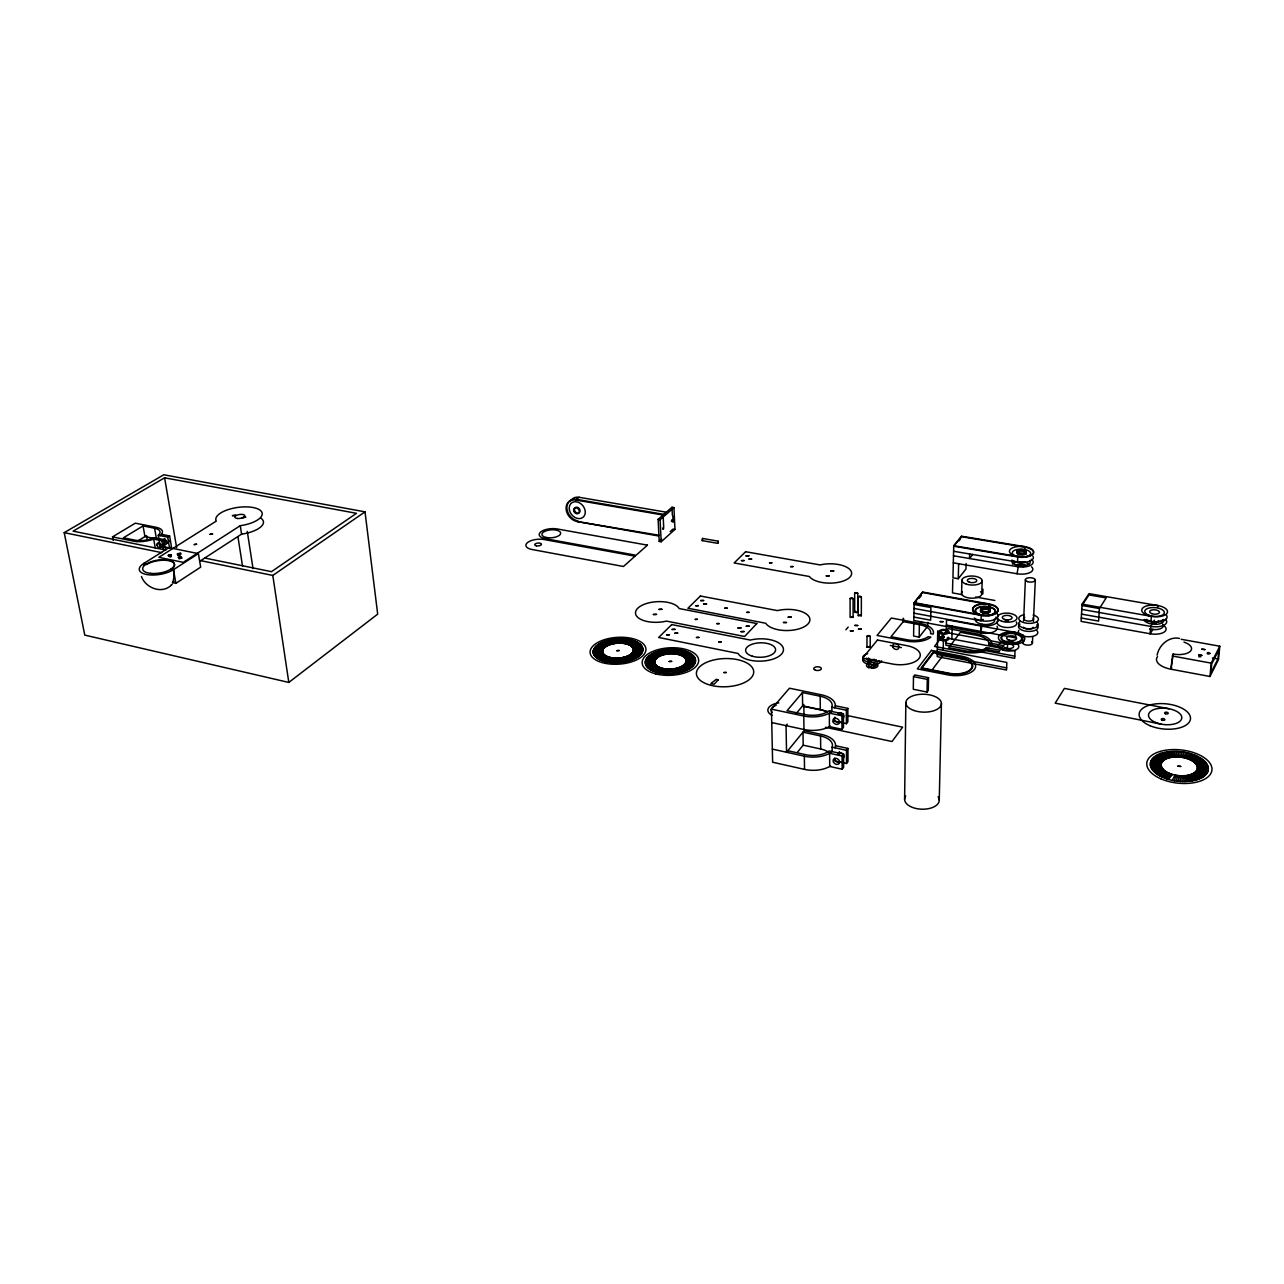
<?xml version="1.0" encoding="UTF-8"?>
<svg xmlns="http://www.w3.org/2000/svg" width="1284" height="1284" viewBox="0 0 1284 1284"><rect width="100%" height="100%" fill="white"/><g stroke="black" fill="none" stroke-linecap="round" stroke-linejoin="round"><path stroke-width="1.5" d="M857.76 612.035L857.76 593.256L855.898 592.55L854.663 593.176L854.679 612.099L856.829 612.693L857.375 611.569M861.323 615.774L858.242 615.63L858.258 596.787L859.654 596.081L861.371 596.803L861.339 615.71L860.745 615.068M870.183 647.2L866.957 647.216L866.989 636.206L868.289 635.532L870.231 636.254L870.183 647.264L869.364 646.51M877.068 664.117A5.714 2.777 0.5 0 1 876.972 667.054A5.714 2.777 0.5 0 1 871.499 668.258A1.653 0.802 0.5 0 0 870.472 667.616A1.653 0.802 0.5 0 0 868.835 667.728L868.851 663.25M871.499 668.258L871.515 664.47M877.405 664.422L877.405 663.186M904.61 799.29L905.846 702.813M913.807 622.419L913.598 636.078L919.167 637.121L927.674 626.271L927.754 622.403M989.226 605.839L989.29 603.994L922.714 592.052L914.096 602.645L913.823 620.477L980.864 632.932A12.696 5.922 2.1 0 0 993.495 631.969A12.696 5.922 2.1 0 0 997.042 626.255M913.486 676.636L913.293 689.267L927.048 692.044L928.3 690.343L928.541 677.695L914.754 674.967L913.486 676.636L927.289 679.38L928.541 677.695M919.167 637.121L919.392 623.462M981.201 615.389L914.08 603.175L922.714 592.052M927.048 692.044L927.289 679.38M937.737 630.877L937.208 656.638L1006.544 670.007L1006.833 662.448L937.352 649.158M939.198 637.506L939.326 630.942M939.262 800.06L941.413 703.407M943.162 650.266L943.531 637.265L941.734 636.254L942.649 635.419L944.109 636.286L943.579 637.554L937.625 636.27M946.276 630.524L946.533 619.674L1015.772 632.45L1015.548 637.859L946.404 625.035M952.808 579.485L952.487 592.903L962.117 594.62M1025.065 546.711L961.523 536.214L953.739 545.7L952.953 577.816L958.265 578.747L965.969 569.021L966.114 563.435M951.877 638.918L952.182 626.111M958.265 578.747L958.65 563.74M961.523 536.214L959.26 540.692M961.572 593.352L961.925 580.272M969.661 553.982L969.516 558.524L972.807 554.399M980.639 632.9L980.864 625.485M981.762 593.882L982.18 580.769M980.816 632.932L982.067 624.217M982.838 593.882L982.982 589.212M872.478 664.486C873.152 667.568 876.555 662.897 873.778 663.346M989.45 605.888L989.515 604.026M1007.346 649.415L1007.571 643.942L947.431 632.691M617.524 662.688L617.716 658.114M618.326 643.156L618.519 638.742M1017.056 573.771L1018.453 565.506M1024.391 562.601L1024.6 561.75M1024.985 548.493L1025.274 546.759M1022.674 642.642L1023.011 634.778M1023.605 621.007L1025.386 579.71M1032.432 643.043L1032.705 637.153M1033.427 621.408L1035.321 580.063M1178.407 781.298L1178.728 775.616M1179.755 757.095L1180.06 751.638M1157.687 605.518L1089.009 593.625L1082.091 604.17L1081.096 621.392L1150.271 633.798A12.84 5.842 4.5 0 0 1164.331 631.969A12.84 5.842 4.5 0 0 1162.774 624.939M1099.393 608.536L1082.027 605.486L1088.944 594.925L1106.166 597.911L1099.393 608.536L1098.606 621.103L1081.289 618.005M1150.031 633.75L1150.833 626.432L1154.444 620.204M1157.558 607.155L1157.927 605.55M1183.992 642.112A14.91 6.869 5 0 1 1190.509 651.1A14.91 6.869 5 0 1 1173.127 654.054L1170.992 669.221L1209.977 676.475L1218.548 659.414L1219.8 646.221L1181.184 639.288M669.269 673.795L669.686 669.108M671.099 653.765L671.5 649.239M1209.977 676.475L1211.213 663.138L1219.8 646.221M1217.938 658.949L1218.789 649.913L1211.695 663.924L1210.844 673.025L1217.938 658.949L1212.465 657.954M861.355 596.867L858.29 596.932M858.242 615.63L859.638 614.924M870.215 636.366L866.973 636.27M866.957 647.168L867.824 646.494M616.657 662.721L617.171 658.13M618.872 643.14L619.369 638.726M854.679 612.035L855.754 611.344M857.76 593.32L854.663 593.176M853.09 617.315L850.12 617.379L850.088 598.521L851.597 597.846L853.09 598.521L853.106 617.379L851.902 616.705M853.09 598.521L850.088 598.521M903.599 619.482L903.358 618.246L903.294 620.381M615.774 662.721L616.625 658.146M619.402 643.123L620.22 638.71M1176.369 781.057L1177.46 775.472M1181.007 757.223L1182.066 751.862M667.503 673.795L668.595 669.108M672.174 653.765L673.233 649.239M1157.109 655.177C1159.003 645.178 1168.905 636.078 1179.466 638.437M614.908 662.721L616.079 658.146M619.931 643.123L621.071 638.71M614.041 662.704L615.55 658.13M620.477 643.14L621.921 638.726M1174.33 780.736L1176.192 775.279M1182.259 757.416L1184.041 752.151M665.738 673.731L667.503 669.06M673.249 653.797L674.951 649.303M613.174 662.672L615.004 658.114M621.007 643.156L622.756 638.758M612.324 662.624L614.474 658.082M621.52 643.188L623.607 638.806M1172.34 780.367L1174.94 775.038M1183.495 757.64L1186.015 752.52M664.021 673.602L666.428 668.98M674.325 653.877L676.652 649.415M1171.778 667.744L1170.992 669.221A19.196 8.956 5.1 0 1 1157.526 656.606M611.473 662.56L613.945 658.034M622.05 643.22L624.425 638.854M939.31 633.108L938.989 635.275M1150.271 633.798L1152.968 629.096M610.638 662.48L613.431 657.986M622.563 643.268L625.26 638.934M1184.699 757.913L1187.941 752.954M662.319 673.41L665.369 668.868M675.368 653.989L678.305 649.592M609.804 662.4L612.901 657.938M623.077 643.332L626.078 639.015M986.481 647.714L985.358 649.287L998.888 651.855L999.995 650.266L986.481 647.714A17.639 8.362 2 0 1 965.472 650.876L948.78 647.698L960.352 632.274L976.835 635.355A17.639 8.362 2 0 1 988.728 644.6L1002.194 647.136L1003.286 645.563L989.836 643.043L988.728 644.6M921.093 623.928L921.479 621.633M931.863 670.248L943.901 654.214M843.572 754.109L842.095 756.019L829.624 753.275L829.721 766.468L842.16 769.228L843.62 767.318L843.572 754.109L829.159 750.947A19.308 10.128 -0.2 0 1 805.566 754.671L787.782 750.739M835.354 760.272A22.326 11.845 -0.2 0 1 835.114 760.963L846.525 763.498L847.986 761.589L847.938 748.428L835.531 745.731M608.985 662.287L612.388 657.873M623.591 643.396L626.881 639.127M846.525 763.498L846.493 750.321L847.938 748.428M843.428 713.92L841.935 715.782L829.336 713.134L829.432 726.616L841.983 729.296L843.476 727.418L843.428 713.92L828.854 710.871A19.517 9.887 -0.3 0 1 805.02 714.53L787.044 710.726L802.436 692.558L820.187 696.233A19.517 9.887 -0.3 0 1 831.839 707.179L846.381 710.212L847.841 708.383L835.306 705.767M833.749 720.998L846.413 723.678L847.873 721.817L847.841 708.383M939.214 635.339L939.727 633.173M797.364 752.36L803.19 745.169L802.998 732.153L820.572 735.957A19.308 10.128 -0.2 0 1 832.112 747.176L846.493 750.321M916.519 601.458L914.064 604.491L930.9 607.557L930.659 620.188L913.887 617.074M918.991 598.44L921.447 595.407M1168.44 779.388L1172.517 774.445M1185.886 758.218L1189.835 753.435M660.666 673.169L664.342 668.723M676.379 654.134L679.942 649.832M787.285 724.16L786.049 725.653L786.546 752.247L804.201 730.692L821.76 734.48A22.406 11.765 -0.2 0 1 835.033 747.818M796.24 713.487L803.832 704.418M608.183 662.159L611.89 657.793M624.072 643.461L627.667 639.239M845.899 629.77L848.21 627.073M830.604 765.922A22.326 11.845 -0.2 0 1 804.538 769.389L772.631 762.231L771.427 709.153L789.483 688.208L821.391 694.804A22.647 11.476 -0.3 0 1 834.793 707.805M607.38 662.03L611.393 657.713M624.57 643.541L628.454 639.368M659.045 672.864L663.33 668.531M677.374 654.31L681.515 650.121M141.433 576.452C145.573 588.104 162.153 594.476 171.43 585.006M170.981 585.44L172.152 584.284M606.594 661.886L610.911 657.617M625.051 643.637L629.224 639.512M921.302 621.584L920.885 623.944M1166.578 778.81L1171.361 774.091M1187.042 758.571L1191.68 753.997M605.823 661.725L610.43 657.52M625.533 643.733L629.995 639.657M661.196 541.768L674.951 529.409L673.939 507.597L671.981 507.26L658.114 519.394L659.222 541.415L661.196 541.768L660.088 519.747L673.939 507.597M659.222 541.415L661.693 539.184M670.184 531.592L672.993 529.072L674.951 529.409M717.868 543.325L718.189 541.19M657.504 672.511L662.367 668.306A15.713 7.64 -2.8 0 0 686.105 660.859L695.527 660.554A25.15 12.23 -2.8 0 1 657.873 672.607A25.15 12.23 -2.8 0 1 657.809 651.389A25.15 12.23 -2.8 0 1 695.527 660.554M678.337 654.535L683.056 650.458M605.069 661.549L609.964 657.408M625.998 643.846L630.733 639.833M1164.781 778.168L1170.238 773.69M1188.165 758.956L1193.462 754.607M666.332 512.204L579.084 497.277L575.681 499.99A11.893 9.293 50.9 0 0 566.1 508.978A11.893 9.293 50.9 0 0 577.206 521.561L659.125 535.284M604.331 661.356L609.499 657.296M626.448 643.958L631.471 640.01M288.804 682.43L377.689 614.137L365.009 511.851L163.79 474.775L64.2 532.651L84.776 635.115L288.804 682.43L272.802 575.441L365.009 511.851M656.012 672.094L661.437 668.049M679.252 654.776L684.516 650.86M603.608 661.148L609.049 657.167M626.897 644.07L632.177 640.202M1162.999 777.462A29.131 14.83 6.3 0 0 1208.26 769.951A29.131 14.83 6.3 0 0 1166.755 752.023A29.131 14.83 6.3 0 0 1162.999 777.462L1169.162 773.257M1189.241 759.39L1195.179 755.281M602.902 660.939L608.616 657.023M627.33 644.215L632.868 640.411M173.42 569.647A28.633 18.907 54.5 0 1 172.57 582.663L175.876 583.321L200.673 567.143L198.394 553.629L168.974 547.642L143.808 563.451A19.501 7.913 -9.2 0 0 146.248 574.446A19.501 7.913 -9.2 0 0 173.5 569.663L198.394 553.629M200.176 560.996L241.585 534.144A23.353 9.293 -8 0 0 260.925 518.222M654.599 671.628L660.554 667.76M680.135 655.065L685.929 651.309M240.268 525.686L183.243 562.344L158.831 557.304L216.274 521.111A23.417 9.229 -7.9 0 1 235.437 507.79A23.417 9.229 -7.9 0 1 262.113 512.878A23.417 9.229 -7.9 0 1 240.268 525.686L241.585 534.144M602.228 660.698L608.183 656.894M627.764 644.343L633.542 640.636M163.919 546.759L169.52 547.899L171.446 546.679L169.584 535.942L161.463 534.321M155.284 548.091L153.679 539.119L161.816 540.773L163.758 539.553L165.652 550.322M163.758 539.553L154.353 537.659A15.36 6.019 -9 0 1 135.029 540.163L123.408 537.803L143.038 525.926L154.578 528.222A15.36 6.019 -9 0 1 158.253 535.268L167.642 537.145L169.584 535.942M136.81 541.559L146.488 535.621L147.179 539.457M113.185 540.436L112.51 536.872L135.35 523.166L156.118 527.291A17.832 6.982 -9 0 1 160.163 535.653M601.554 660.457L607.765 656.734M628.181 644.488L634.216 640.86M204.702 558.026L271.47 571.669L356.487 513.311L164.577 477.808L73.108 531.159L165.427 550.001M1161.394 776.724L1168.119 772.791M1190.268 759.839L1196.816 756.003M653.267 671.115L659.719 667.439M680.969 655.37L687.245 651.807M600.928 660.217L607.364 656.589M628.566 644.648L634.858 641.117M702.573 538.429L702.204 540.612L717.74 543.357L718.093 541.158L702.605 538.429L702.268 540.612M1198.726 656.766L1200.957 656.75M600.302 659.944L606.979 656.413M628.967 644.809L635.468 641.374M171.141 556.502L170.884 555.426L168.461 556.261L171.157 556.63L169.809 556.582M178.267 555.346L180.354 554.993M652.015 670.553L658.949 667.102M681.74 655.723L688.497 652.352M599.708 659.671L606.61 656.252M629.337 644.969L636.078 641.631M1159.837 775.921L1167.156 772.294M1191.231 760.337L1198.373 756.79M599.114 659.382L606.241 656.06M629.706 645.146L636.655 641.92M650.86 669.943L658.211 666.717M682.478 656.092L689.668 652.93M598.569 659.093L605.904 655.883M630.043 645.322L637.201 642.193M1158.377 775.071L1166.241 771.764M1192.162 760.85L1199.85 757.608M598.039 658.772L605.567 655.691M630.38 645.515L637.747 642.498M597.542 658.467L605.245 655.498M630.701 645.708L638.244 642.803M649.8 669.301L657.552 666.316M683.136 656.477L690.744 653.556M597.06 658.13L604.957 655.289M631.006 645.916L638.742 643.123M1157.028 774.172L1165.39 771.202M1193.013 761.396L1201.214 758.475M596.611 657.793L604.668 655.081M631.295 646.109L639.207 643.444M648.837 668.611L656.959 665.882M683.746 656.894L691.707 654.23M596.177 657.456L604.395 654.872M631.567 646.333L639.641 643.782M1155.777 773.241L1164.604 770.625M1193.799 761.958L1202.482 759.39M595.776 657.103L604.154 654.647M631.808 646.542L640.042 644.135M647.987 667.889L656.413 665.449M684.292 657.344L692.59 654.936M595.407 656.734L603.913 654.423M632.049 646.767L640.427 644.488M595.07 656.365L603.705 654.198M632.274 646.992L640.78 644.841M647.248 667.134L655.947 664.968M684.773 657.809L693.344 655.675M1154.653 772.278L1163.898 770.031M1194.521 762.552L1203.638 760.337M594.749 655.996L603.496 653.957M632.482 647.216L641.117 645.21M594.46 655.61L603.319 653.716M632.659 647.457L641.422 645.595M646.622 666.364L655.562 664.486M685.174 658.291L694.002 656.429M1153.658 771.299L1163.272 769.405M1195.163 763.161L1204.681 761.3M594.203 655.225L603.159 653.476M632.835 647.698L641.695 645.964M593.978 654.84L603.015 653.235M632.98 647.938L641.936 646.35M646.109 665.561L655.241 663.988M685.512 658.772L694.548 657.231M593.77 654.439L602.886 652.994M633.124 648.179L642.161 646.751M1152.775 770.288L1162.71 768.779M1195.741 763.787L1205.612 762.295M593.609 654.038L602.774 652.737M633.237 648.436L642.337 647.152M645.724 664.743L654.984 663.475M685.768 659.286L694.981 658.034M593.465 653.62L602.694 652.481M633.333 648.677L642.498 647.553M1152.021 769.26L1162.245 768.137M1196.223 764.429L1206.398 763.322M593.352 653.219L602.613 652.224M633.413 648.934L642.626 647.955M645.451 663.908L654.808 662.961M685.961 659.799L695.286 658.869M593.272 652.802L602.565 651.967M633.461 649.19L642.722 648.356M593.224 652.4L602.533 651.71M633.51 649.447L642.786 648.773M1151.411 768.217L1161.86 767.495M1196.64 765.071L1207.056 764.349M645.306 663.058L654.712 662.432M686.073 660.329L695.463 659.703M593.208 651.983L602.517 651.453M633.526 649.704L642.835 649.19M593.224 651.566L602.517 651.197M606.16 640.796L610.59 644.44A15.536 7.463 -3.6 0 0 610.109 657.44A15.536 7.463 -3.6 0 0 633.526 649.977L642.835 649.608A24.845 11.925 -3.6 0 1 605.438 661.629A24.845 11.925 -3.6 0 1 605.807 640.909A24.845 11.925 -3.6 0 1 642.835 649.608M645.29 662.207L654.696 661.886M1150.929 767.158L1161.555 766.837M1196.961 765.729L1207.586 765.408M593.272 651.132L602.549 650.924M633.51 650.234L642.819 650.025M593.336 650.731L602.597 650.667M633.477 650.49L642.754 650.442M645.387 661.34L654.76 661.356M686.057 661.404L695.479 661.421M1197.202 766.388L1207.971 766.452M593.449 650.298L602.645 650.41M633.429 650.763L642.674 650.86M593.577 649.881L602.726 650.153M633.349 651.02L642.562 651.277M645.595 660.49L654.888 660.827M685.945 661.934L695.286 662.271M1197.346 767.046L1208.228 767.511M593.738 649.463L602.838 649.881M633.253 651.277L642.417 651.694M593.93 649.062L602.95 649.624M633.156 651.534L642.241 652.111M645.932 659.639L655.097 660.297M685.752 662.464L694.997 663.122M1150.336 764.012L1161.153 764.863M1197.41 767.704L1208.34 768.554M594.139 648.645L603.079 649.367M633.028 651.807L642.048 652.529M594.396 648.227L603.239 649.11M632.868 652.063L641.807 652.946M646.398 658.804L655.386 659.767M685.479 662.993L694.564 663.972M1150.416 762.985L1161.201 764.221M1197.378 768.346L1208.308 769.597M594.669 647.826L603.416 648.853M632.707 652.32L641.551 653.363M594.973 647.425L603.592 648.597M632.531 652.577L641.262 653.765M646.976 657.97L655.739 659.254M685.142 663.523L694.018 664.807M1150.641 761.974L1161.33 763.595M1197.266 768.988L1208.132 770.625M595.311 647.024L603.801 648.356M632.322 652.818L640.941 654.182M1025.049 547.225L961.507 536.712L953.723 546.214L1017.747 556.951A12.102 5.216 2.1 0 0 1033.026 554.062A12.102 5.216 2.1 0 0 1025.258 547.257M953.739 545.7L1017.763 556.453L1017.538 562.071L953.595 551.269M953.482 555.795L1017.57 566.693A12.07 5.248 2.2 0 0 1030.747 565.233A12.07 5.248 2.2 0 0 1031.196 559.198M953.322 562.825L1017.281 573.804A12.054 5.28 2.2 0 0 1030.057 572.536A12.054 5.28 2.2 0 0 1031.501 566.774M663.844 514.37L576.468 499.364A11.893 9.293 50.9 0 0 566.886 508.336A11.893 9.293 50.9 0 0 577.993 520.919M575.681 499.99L663.106 515.028L663.684 527.002M658.114 519.394L660.088 519.747M1082.091 604.17L1151.363 616.336L1150.962 621.633L1081.786 609.402M577.206 521.561L658.387 535.942M595.664 646.622L604.026 648.099M632.113 653.074L640.588 654.583M1081.513 614.105L1150.833 626.432A12.872 5.81 4.4 0 0 1163.785 625.276A12.872 5.81 4.4 0 0 1165.535 619.225M975.599 597.028L994.843 600.463M922.698 592.582L989.274 604.523M914.096 602.645L981.217 614.859L981.024 620.718L913.999 608.439M1172.083 655.963L1211.213 663.138M913.935 613.158L981.104 625.533A12.712 5.89 2.1 0 0 995.068 623.928A12.712 5.89 2.1 0 0 995.758 617.187M647.666 657.167L656.156 658.74M684.725 664.037L693.36 665.642M1150.994 760.995L1161.555 762.969M1197.057 769.614L1207.811 771.636M947.319 638.1L1015.018 650.811L1014.697 658.323L945.939 645.242L946.067 639.592A3.274 1.541 1.5 0 1 940.851 638.854M945.987 643.123L1014.793 656.172M890.358 645.483L901.368 647.601M937.24 654.503L1006.624 667.857M1169.098 708.768L1064.388 688.401L1055.191 703.151L1161.057 724.128M596.065 646.237L604.266 647.858M631.872 653.315L640.218 654.968M154.545 538.51L144.948 536.568L143.038 525.926M158.253 535.268L160.147 545.989L162.057 546.374A17.783 7.046 -9.1 0 0 162.538 545.941M112.51 536.872L133.44 541.126A17.832 6.982 -9 0 0 156.263 538.044M64.2 532.651L161.672 552.634M200.657 560.643L272.802 575.441M143.808 563.451L146.472 564.575A16.098 6.548 -9.2 0 1 168.83 560.723A16.098 6.548 -9.2 0 1 170.997 569.711L170.965 569.566M170.916 569.197L173.5 569.663L175.876 583.321M827.426 712.155A19.453 9.983 -0.3 0 0 820.316 709.571L802.628 705.847L802.436 692.558M803.688 706.377L826.976 711.272M838.612 713.711L842.497 714.53M846.365 715.348L902.62 727.161L892.011 741.526L825.451 727.29M771.427 709.153L803.784 716.023A22.647 11.476 -0.3 0 0 831.807 711.496M771.732 722.571L803.977 729.505A22.566 11.572 -0.3 0 0 830.315 726.086M596.466 645.852L604.523 647.617M631.616 653.572L639.817 655.37M803.19 745.169L820.701 749.005A19.244 10.208 -0.2 0 1 828.661 752.264M772.342 749.102L804.346 756.196A22.406 11.765 -0.2 0 0 832.08 751.589M1151.491 760.032L1161.86 762.359M1196.768 770.223L1207.345 772.615M648.452 656.381L656.654 658.243M684.244 664.534L692.59 666.428M596.916 645.467L604.796 647.377M631.343 653.813L639.384 655.755M1152.133 759.101L1162.261 761.781M1196.399 770.817L1206.751 773.562M597.381 645.098L605.085 647.152M631.054 654.038L638.934 656.124M649.351 655.626L657.215 657.777M683.682 665.016L691.707 667.215M597.862 644.728L605.39 646.927M630.749 654.278L638.453 656.509M1152.888 758.202L1162.726 761.219M1195.934 771.395L1206.029 774.493M598.376 644.375L605.711 646.703M630.444 654.503L637.939 656.862M650.362 654.888L657.841 657.312M683.072 665.481L690.728 667.969M598.922 644.022L606.048 646.478M630.107 654.728L637.41 657.231M1153.77 757.351L1163.272 760.69M1195.388 771.941L1205.162 775.359M599.467 643.685L606.401 646.269M629.754 654.936L636.848 657.585M651.453 654.182L658.532 656.878M682.382 665.931L689.636 668.675M1154.781 756.549L1163.898 760.176M1194.762 772.454L1204.167 776.194M600.061 643.348L606.77 646.045M629.401 655.161L636.27 657.922M600.655 643.027L607.139 645.852M629.016 655.37L635.676 658.259M652.641 653.524L659.27 656.461M681.644 666.348L688.449 669.365M1155.905 755.778L1164.604 759.695M1194.072 772.952L1203.044 776.981M601.281 642.722L607.525 645.643M628.63 655.562L635.034 658.58M1157.141 755.072L1165.374 759.245M1193.301 773.401L1201.808 777.719M601.923 642.417L607.926 645.467M628.229 655.755L634.392 658.901M653.909 652.898L660.056 656.06M680.857 666.749L687.181 670.007M602.597 642.112L608.343 645.274M627.812 655.947L633.734 659.206M1158.489 754.414L1166.225 758.844M1192.451 773.835L1200.46 778.409M603.271 641.823L608.777 645.098M627.378 656.124L633.044 659.494M655.257 652.32L660.907 655.691M680.006 667.134L685.817 670.617M603.978 641.551L609.21 644.921M626.945 656.317L632.338 659.783M1191.552 774.22L1199.015 779.019M604.684 641.294L609.659 644.761M626.496 656.477L631.616 660.04M656.686 651.774L661.79 655.354M679.108 667.471L684.388 671.179M1190.573 774.557L1197.458 779.581M605.422 641.037L610.125 644.6M626.03 656.638L630.877 660.313M658.162 651.277L662.721 655.049A15.713 7.64 -2.8 0 1 686.105 660.859M678.161 667.792L682.879 671.676M625.565 656.798L630.123 660.554M1163.079 752.809L1169.098 757.833M1189.562 774.862L1195.821 780.078M606.931 640.572L611.072 644.295M625.067 656.943L629.353 660.795M1164.765 752.408L1170.157 757.576M1188.486 775.135L1194.088 780.511M659.719 650.827L663.7 654.76M677.182 668.081L681.306 672.142M607.701 640.363L611.553 644.167M624.586 657.087L628.566 661.019M608.488 640.154L612.035 644.038M624.088 657.215L627.764 661.228M1166.53 752.055L1171.265 757.351M1187.363 775.359L1192.29 780.865M661.308 650.442L664.695 654.519M676.17 668.338L679.685 672.559M609.274 639.962L612.532 643.926M623.591 657.328L626.961 661.421M1168.344 751.782L1172.404 757.175M1186.207 775.536L1190.428 781.154M610.093 639.785L613.046 643.814M623.077 657.456L626.127 661.613M662.945 650.105L665.722 654.31M675.143 668.547L678.016 672.912M610.911 639.625L613.559 643.701M622.547 657.552L625.308 661.79M1170.222 751.589L1173.576 757.046M1185.004 775.664L1188.503 781.362M611.73 639.464L614.073 643.605M622.034 657.649L624.457 661.95M664.614 649.816L666.765 654.118M674.068 668.739L676.299 673.201M612.564 639.336L614.603 643.525M621.504 657.745L623.607 662.079M1172.148 751.461L1174.78 756.966M1183.784 775.745L1186.544 781.491M613.399 639.207L615.132 643.444M620.958 657.825L622.756 662.223M1174.09 751.397L1176.016 756.934M1182.532 775.777L1184.538 781.555M666.316 649.592L667.841 653.973M672.993 668.884L674.565 673.442M614.25 639.095L615.646 643.364M620.429 657.889L621.889 662.335M615.1 638.999L616.192 643.316M619.883 657.954L621.023 662.432M1176.08 751.397L1177.251 756.934M1181.28 775.777L1182.5 781.539M668.049 649.415L668.916 653.877M671.901 668.996L672.816 673.618M615.951 638.918L616.721 643.252M619.353 658.018L620.156 662.512M154.578 528.222L156.471 538.895M161.816 540.773L163.405 549.745M167.642 537.145L169.52 547.899M164.577 477.808L176.646 547.61M237.941 536.776L242.548 566.18M247.282 531.399L253.028 568.619M616.802 638.838L617.251 643.22M618.808 658.05L619.273 662.592M1178.07 751.493L1178.503 756.998M1179.996 775.713L1180.461 781.458M669.767 649.303L670.007 653.797M670.794 669.076L671.034 673.731M672.8 515.847L673.105 522.315M671.981 507.26L672.351 515.189M617.652 638.79L617.797 643.172M618.262 658.082L618.407 662.64M803.848 706.296L803.961 713.792M803.784 716.023L803.977 729.505M804.346 756.196L804.538 769.389M820.187 696.233L820.316 709.571M820.572 735.957L820.701 749.005M831.839 707.179L831.871 711.015M832.112 747.176L832.144 750.931M841.935 715.782L841.983 729.296M842.095 756.019L842.16 769.228M846.381 710.212L846.413 723.678M144.241 565.297A28.729 19.067 54.3 0 1 143.888 563.467M174.03 581.459A15.039 6.195 -9.3 0 1 172.505 582.615M1031.678 641.775A4.895 2.295 2.8 0 1 1030.554 644.777A4.895 2.295 2.8 0 1 1023.99 644.279A4.895 2.295 2.8 0 1 1023.894 641.181M161.078 545.01A15.328 6.067 -9.1 0 1 160.147 545.989M162.94 539.906A2.712 1.814 54.9 0 1 165.925 540.243A2.712 1.814 54.9 0 1 166.679 543.726A2.712 1.814 54.9 0 1 163.662 543.196M167.61 543.02A2.712 1.814 54.9 0 1 165.187 541.447A2.712 1.814 54.9 0 1 164.882 538.702M168.669 540.259A2.712 1.814 54.9 0 1 168.91 541.72M162.362 546.519A2.728 1.814 54.8 0 1 159.681 545.491A2.728 1.814 54.8 0 1 158.975 542.474M162.859 543.886A2.728 1.814 54.8 0 1 163.1 545.347M163.71 540.741A17.783 7.046 -9.1 0 1 164.015 541.222M837.81 753.82A3.499 2.728 38 0 1 842.705 753.708A3.499 2.728 38 0 1 842.866 758.379M839.287 754.286A3.499 2.728 38 0 1 839.415 751.718M840.362 761.894A3.515 2.728 38 0 1 834.68 758.138M838.083 713.294A3.531 2.793 38.6 0 1 842.786 713.952A3.531 2.793 38.6 0 1 842.93 718.366M840.346 721.736A3.547 2.793 38.6 0 1 835.804 721.56A3.547 2.793 38.6 0 1 834.937 717.178M835.13 720.549A22.566 11.572 -0.3 0 1 834.873 721.239M829.753 711.111A22.566 11.572 -0.3 0 1 830.844 711.785M980.527 591.667A10.095 4.558 1.7 0 1 972.341 598.2A10.095 4.558 1.7 0 1 962.246 591.78M1018.854 566.051A2.584 1.14 2.2 0 1 1021.759 565.763A2.584 1.14 2.2 0 1 1023.476 566.918M1017.137 565.538A4.59 2.006 2.2 0 1 1021.615 564.848A4.59 2.006 2.2 0 1 1025.274 566.356M1012.418 564.061A9.181 4.013 2.2 0 1 1020.427 561.782A9.181 4.013 2.2 0 1 1029.03 564.174M1016.35 565.618A4.59 2.006 2.2 0 1 1020.491 563.788A4.59 2.006 2.2 0 1 1025.418 565.506M1029.656 560.562A9.197 3.996 2.2 0 1 1021.679 565.779A9.197 3.996 2.2 0 1 1012.193 560.498M1032.946 556.181A12.086 5.232 2.2 0 1 1026.751 562.039A12.086 5.232 2.2 0 1 1011.84 560.161M1017.763 553.404A9.197 3.996 2.2 0 1 1026.349 554.014M662.512 668.354A15.713 7.64 -2.8 0 1 662.576 655.081M610.446 644.488A15.536 7.463 -3.6 0 1 633.526 649.977M1171.008 669.173A27.831 5.008 -79.5 0 1 1173.111 654.054M1033.122 615.004A9.839 4.526 2.7 0 1 1036.204 622.018A9.839 4.526 2.7 0 1 1020.892 621.376A9.839 4.526 2.7 0 1 1024.359 614.619M1033.042 618.021A4.927 2.263 2.7 0 1 1031.373 620.814A4.927 2.263 2.7 0 1 1024.969 620.236A4.927 2.263 2.7 0 1 1024.841 617.251M1036.878 622.226A9.823 4.542 2.7 0 1 1034.647 627.94A9.823 4.542 2.7 0 1 1021.936 627.378A9.823 4.542 2.7 0 1 1020.026 621.504M1036.75 624.891A9.823 4.542 2.7 0 1 1034.519 630.604A9.823 4.542 2.7 0 1 1021.823 630.059A9.823 4.542 2.7 0 1 1019.913 624.152M1033.139 627.298A4.911 2.279 2.7 0 1 1028.548 629.128A4.911 2.279 2.7 0 1 1023.492 627.202M1036.83 630.508A9.807 4.574 2.8 0 1 1028.596 636.768A9.807 4.574 2.8 0 1 1018.79 630.316M1163.497 619.498A9.807 4.43 4.4 0 1 1155.391 624.361A9.807 4.43 4.4 0 1 1144.205 619.61M1158.649 620.782A4.895 2.215 4.4 0 1 1154.669 622.114A4.895 2.215 4.4 0 1 1149.838 620.83M1162.678 624.104A9.79 4.446 4.4 0 1 1160.255 628.791A9.79 4.446 4.4 0 1 1149.517 628.951M1153.514 622.901A4.895 2.215 4.4 0 1 1156.162 623.414M1163.095 619.61A9.807 4.414 4.4 0 1 1146.323 619.45M1166.418 615.116A12.872 5.794 4.4 0 1 1160.704 621.633A12.872 5.794 4.4 0 1 1144.654 619.498M997.122 613.575A12.728 5.874 2 0 1 990.75 620.718A12.728 5.874 2 0 1 974.331 618.053M983.351 619.61A9.694 4.462 2 0 1 982.388 619.466M991.457 645.114A20.464 9.694 2 0 0 977.734 634.135L948.09 628.614L934.495 646.414L964.541 652.144A20.464 9.694 2 0 0 989.226 648.243M994.394 619.145A9.694 4.478 2.1 0 1 986 624.522A9.694 4.478 2.1 0 1 975.342 619.514M1016.35 621.938A9.807 4.542 2.4 0 1 1006.078 627.475A9.807 4.542 2.4 0 1 998.358 620.557M1005.228 620.782A4.895 2.263 2.4 0 1 1008.309 620.814M983.111 615.646A10.32 4.735 2 0 1 976.643 608.279A10.32 4.735 2 0 1 993.559 608.472A10.32 4.735 2 0 1 988.231 615.71M938.09 796.738A17.334 9.453 2.1 0 1 922.056 809.209A17.334 9.453 2.1 0 1 905.701 796.016M948.218 637.249A5.024 2.375 1.5 0 1 946.966 640.363A5.024 2.375 1.5 0 1 940.257 639.962A5.024 2.375 1.5 0 1 940.145 636.768M947.094 638.854A3.274 1.541 1.5 0 1 946.902 639.111M941.686 637.233A3.274 1.541 1.5 0 1 944.43 636.88M881.61 660.811A9.518 4.622 0.5 0 1 869.669 664.438A9.518 4.622 0.5 0 1 863.346 658.243M879.636 660.746A9.534 4.622 0.5 0 1 864.902 660.714A9.534 4.622 0.5 0 1 867.631 653.716M868.835 667.728A5.714 2.777 0.5 0 1 867.406 663.94M874.356 659.318A3.82 1.846 0.5 0 1 868.433 658.002M875.945 665.273A3.804 1.862 0.5 0 1 875.929 665.834M875.367 666.54A3.804 1.862 0.5 0 1 869.252 666.669M868.578 666.059A3.804 1.862 0.5 0 1 868.417 665.722M876.282 659.751A5.714 2.777 0.5 0 1 871.531 660.522A1.653 0.802 0.5 0 0 869.107 659.928A1.653 0.802 0.5 0 0 868.803 661.228A1.653 0.802 0.5 0 0 871.435 660.939M868.851 660.008A5.714 2.777 0.5 0 1 866.539 658.114M870.52 663.603A1.653 0.802 0.5 0 1 868.241 662.769M868.096 661.886A5.714 2.777 0.5 0 1 867.39 661.453M772.214 712.508A11.235 5.73 -0.9 0 1 776.178 705.253M772.117 715.332A14.541 7.415 -0.9 0 1 768.362 708.158A14.541 7.415 -0.9 0 1 778.874 702.829M570.289 501.546A11.861 9.277 50.9 0 1 579.084 497.277M748.989 559.022L751.83 559.022L749.021 558.909M748.877 555.828L746.036 555.892L748.877 555.828M749.182 626.159L746.261 626.207L749.182 626.159M744.158 631.519L741.093 631.664L744.158 631.519M661.918 609.194L658.82 609.418L661.886 609.354M744.078 560.514L741.333 560.643L744.078 560.578M741.012 627.892L737.963 628.02L741.012 627.892M656.509 614.378L653.396 614.506L656.509 614.378M662.753 528.719C663.908 531.303 663.844 524.723 662.753 528.623M671.468 520.983C672.591 523.615 672.559 516.922 671.468 520.983M875.592 665C874.131 669.526 872.205 662.319 875.592 665.064M942.97 621.665L939.872 621.584L942.97 621.745M791.345 617.187L788.183 617.203L791.345 617.187M786.498 622.483L783.32 622.499L786.498 622.531M706.553 603.945L703.584 604.01L706.553 603.945M703.632 600.511L700.663 600.575L703.632 600.511M941.188 636.976C944.157 640.62 942.777 635.339 941.188 636.928M619.273 650.506L616.785 650.699L619.273 650.506M698.4 605.615L695.527 605.743L698.384 605.695M245.645 517.195L242.403 517.677L245.645 517.195M677.695 633.092L674.646 633.221L677.695 633.156M235.726 515.301L232.484 515.638L235.726 515.301M674.951 629.321L671.901 629.449L674.935 629.385M749.021 612.324L746.614 612.372L749.021 612.356M669.429 634.697L666.492 634.842L669.429 634.778M212.566 534.016L210.014 534.337L212.566 534.016M726.311 672.463L723.775 672.559L726.311 672.511M727.209 608.151L724.818 608.167L727.209 608.151M721.175 641.856L718.703 641.856L721.175 641.856M719.265 623.591L716.841 623.639L719.265 623.591M861.339 629.112L858.258 629.032L861.323 629.176M196.564 544.207L193.98 544.593L196.548 544.255M857.76 625.485L854.695 625.404L857.744 625.549M853.122 630.877L850.152 630.861L853.106 630.942M1180.702 766.42L1177.797 766.195L1180.702 766.42M698.913 637.426L696.458 637.474L698.913 637.426M181.814 558.01L179.246 558.845L178.861 558.075L181.349 556.791L178.107 557.288L181.814 558.01M180.659 554.255L177.401 554.752L180.643 554.335M180.707 553.308L177.449 553.805L180.707 553.308M697.405 619.321L694.981 619.418L697.389 619.353M171.157 554.848L168.011 555.33L171.141 554.929M833.749 570.947L830.732 571.011L833.749 570.947M671.66 661.356L669.157 661.485L671.66 661.356M829.304 575.794L826.27 575.874L829.304 575.794M792.95 566.581L790.639 566.629L792.95 566.581M1209.993 653.46C1205.901 655.899 1206.655 650.33 1209.993 653.46M1204.906 649.543L1201.599 649.158L1204.89 649.624M771.844 562.809L769.549 562.809L771.844 562.809M1201.824 655.338L1198.63 655.113L1201.824 655.338M933.163 652.144L921.013 668.129L948.828 673.586A17.976 8.699 1.9 0 0 971.779 668.803A17.976 8.699 1.9 0 0 960.657 657.424L933.163 652.144M933.596 652.593L921.928 667.937L949.069 673.249A17.254 8.362 1.9 0 0 971.089 668.675A17.254 8.362 1.9 0 0 960.432 657.745L933.596 652.593M931.462 650.378L917.322 668.884L947.865 674.886A20.849 10.095 1.9 0 0 974.492 669.365A20.849 10.095 1.9 0 0 961.604 656.156L931.462 650.378M903.23 621.633L891.032 636.703L907.29 639.801A17.35 8.185 1 0 0 928.155 636.703L930.82 637.201A20.127 9.486 1 0 1 906.311 641.037L877.036 635.452L891.353 618.037L920.259 623.43A20.127 9.486 1 0 1 933.195 634.152L930.531 633.654A17.35 8.185 1 0 0 919.312 624.618L903.23 621.633M877.47 640.026L862.623 658.146L892.412 664.005A20.528 9.887 0.9 0 0 918.943 658.58A20.528 9.887 0.9 0 0 906.889 645.659L877.47 640.026M718.237 679.814L714.113 684.244A25.471 12.551 -1.9 0 1 710.983 683.457L716.295 679.316A15.922 7.832 -1.9 0 0 718.237 679.814M756.806 623.559L744.624 636.495L666.428 621.103A22.213 10.304 -3 0 1 636.848 616.384A22.213 10.304 -3 0 1 651.068 602.389A22.213 10.304 -3 0 1 679.172 608.552L756.806 623.559M700.406 596.017L687.935 608.247L765.729 623.254A22.566 10.577 -1 0 0 794.989 629.818A22.566 10.577 -1 0 0 808.134 615.582A22.566 10.577 -1 0 0 777.414 610.606L700.406 596.017M745.603 551.719L734.143 562.954L809.418 576.516A21.619 9.678 -0.4 0 0 837.73 582.454A21.619 9.678 -0.4 0 0 849.783 569.406A21.619 9.678 -0.4 0 0 820.123 564.928L745.603 551.719M671.773 624.57L658.628 637.474L738.027 653.444A23.16 11.171 -1.3 0 0 767.864 660.425A23.16 11.171 -1.3 0 0 781.747 645.387A23.16 11.171 -1.3 0 0 750.354 640.074L671.773 624.57M635.05 556.165L623.462 566.485L531.977 549.488A12.278 5.264 -4.5 0 1 527.515 542.57A12.278 5.264 -4.5 0 1 544.223 539.553L635.05 556.165M647.425 545.154L636.078 555.266L545.299 538.686A12.134 5.152 -4.3 0 1 540.789 531.913A12.134 5.152 -4.3 0 1 557.272 528.96L647.425 545.154M1167.429 758.346C1152.807 750.947 1164.379 752.488 1167.429 758.346M1161.33 766.179C1143.354 767.158 1150.303 762.776 1161.33 766.179M150.565 573.37A16.082 6.532 -9.2 0 0 174.464 564.462A16.082 6.532 -9.2 0 0 150.661 561.927A16.082 6.532 -9.2 0 0 150.565 573.37M237.347 518.479A5.056 1.99 -7.9 0 0 244.875 515.863A5.056 1.99 -7.9 0 0 237.363 514.996A5.056 1.99 -7.9 0 0 237.347 518.479M1027.553 581.62A4.976 2.199 2.4 0 0 1035.305 580.224A4.976 2.199 2.4 0 0 1028.195 577.832A4.976 2.199 2.4 0 0 1027.553 581.62M156.937 545.154A2.728 1.814 54.8 0 0 160.564 547.642A2.728 1.814 54.8 0 0 159.537 543.405A2.728 1.814 54.8 0 0 156.937 545.154M833.46 761.99A3.515 2.728 38 0 0 839.062 763.627A3.515 2.728 38 0 0 836.622 758.459A3.515 2.728 38 0 0 833.46 761.99M833.204 721.993A3.547 2.793 38.7 0 0 838.869 723.614A3.547 2.793 38.7 0 0 836.398 718.35A3.547 2.793 38.7 0 0 833.204 721.993M966.37 584.156A10.128 4.526 1.6 0 0 982.164 581.09A10.128 4.526 1.6 0 0 967.638 576.372A10.128 4.526 1.6 0 0 966.37 584.156M969.372 582.214A4.767 2.135 1.6 0 0 976.803 580.785A4.767 2.135 1.6 0 0 969.982 578.554A4.767 2.135 1.6 0 0 969.372 582.214M1018.774 553.613A4.606 1.99 2.1 0 0 1026.076 552.441A4.606 1.99 2.1 0 0 1019.656 550.21A4.606 1.99 2.1 0 0 1018.774 553.613M1015.146 555.844A12.102 5.216 2.1 0 0 1033.62 552.136A12.102 5.216 2.1 0 0 1015.837 546.823A12.102 5.216 2.1 0 0 1015.146 555.844M1018.79 553.099A4.606 1.99 2.1 0 0 1026.109 551.943A4.606 1.99 2.1 0 0 1019.689 549.696A4.606 1.99 2.1 0 0 1018.79 553.099M1016.334 556.261A9.213 3.98 2.1 0 0 1030.651 553.661A9.213 3.98 2.1 0 0 1017.426 549.424A9.213 3.98 2.1 0 0 1016.334 556.261M1018.886 554.672A4.606 1.99 2.1 0 0 1026.06 553.388A4.606 1.99 2.1 0 0 1019.448 551.253A4.606 1.99 2.1 0 0 1018.886 554.672M752.344 656.22A15.007 7.239 -1.3 0 0 775.568 650.186A15.007 7.239 -1.3 0 0 753.885 643.685A15.007 7.239 -1.3 0 0 752.344 656.22M655.723 673.875A28.296 13.771 -2.8 0 0 698.673 660.811A28.296 13.771 -2.8 0 0 656.814 649.977A28.296 13.771 -2.8 0 0 655.723 673.875M604.684 663.218A27.959 13.418 -3.6 0 0 645.932 649.046A27.959 13.418 -3.6 0 0 603.464 639.994A27.959 13.418 -3.6 0 0 604.684 663.218M710.79 685.271A28.665 14.108 -1.9 0 0 753.708 671.917A28.665 14.108 -1.9 0 0 710.662 660.827A28.665 14.108 -1.9 0 0 710.79 685.271M1003.205 650.153A10.288 4.863 2.6 0 0 1018.822 646.638A10.288 4.863 2.6 0 0 1003.59 641.727A10.288 4.863 2.6 0 0 1003.205 650.153M1155.504 722.443A16.708 8.185 5.5 0 0 1181.713 718.446A16.708 8.185 5.5 0 0 1158.216 708.479A16.708 8.185 5.5 0 0 1155.504 722.443M1149.999 725.701A25.792 12.647 5.5 0 0 1190.412 719.441A25.792 12.647 5.5 0 0 1154.027 704.113A25.792 12.647 5.5 0 0 1149.999 725.701M1162.004 720.131A1.814 0.899 5.5 0 0 1164.861 719.698A1.814 0.899 5.5 0 0 1162.325 718.607A1.814 0.899 5.5 0 0 1162.004 720.131M1165.358 713.727A1.798 0.883 5.5 0 0 1168.199 713.31A1.798 0.883 5.5 0 0 1165.679 712.219A1.798 0.883 5.5 0 0 1165.358 713.727M1160.8 778.794A32.774 16.692 6.3 0 0 1211.887 770.544A32.774 16.692 6.3 0 0 1165.407 750.241A32.774 16.692 6.3 0 0 1160.8 778.794M1169.002 773.193A18.201 9.277 6.3 0 0 1197.346 768.57A18.201 9.277 6.3 0 0 1171.489 757.319A18.201 9.277 6.3 0 0 1169.002 773.193M1005.854 648.147A5.152 2.44 2.6 0 0 1013.686 646.398A5.152 2.44 2.6 0 0 1006.078 643.926A5.152 2.44 2.6 0 0 1005.854 648.147M1004.024 642.995A13.209 6.195 2.6 0 0 1024.776 639.207A13.209 6.195 2.6 0 0 1006.094 632.37A13.209 6.195 2.6 0 0 1004.024 642.995M1005.821 641.823A10.063 4.719 2.6 0 0 1021.631 638.967A10.063 4.719 2.6 0 0 1007.426 633.734A10.063 4.719 2.6 0 0 1005.821 641.823M1009.015 640.09A5.024 2.359 2.6 0 0 1016.639 638.389A5.024 2.359 2.6 0 0 1009.208 635.997A5.024 2.359 2.6 0 0 1009.015 640.09M1149.148 615.341A9.823 4.398 4.3 0 0 1164.347 612.853A9.823 4.398 4.3 0 0 1150.191 607.781A9.823 4.398 4.3 0 0 1149.148 615.341M1151.844 613.656A4.911 2.199 4.3 0 0 1159.452 612.42A4.911 2.199 4.3 0 0 1152.39 609.868A4.911 2.199 4.3 0 0 1151.844 613.656M1147.447 615.309A12.904 5.762 4.3 0 0 1167.493 612.131A12.904 5.762 4.3 0 0 1149.019 605.406A12.904 5.762 4.3 0 0 1147.447 615.309M978.456 614.699A12.744 5.842 2 0 0 998.085 610.606A12.744 5.842 2 0 0 979.531 604.62A12.744 5.842 2 0 0 978.456 614.699M979.772 614.538A9.71 4.462 2 0 0 994.988 611.666A9.71 4.462 2 0 0 981.185 606.883A9.71 4.462 2 0 0 979.772 614.538M982.533 612.757A4.863 2.231 2 0 0 990.141 611.328A4.863 2.231 2 0 0 983.255 608.937A4.863 2.231 2 0 0 982.533 612.757M982.822 611.778A4.863 2.231 2 0 0 990.205 610.141A4.863 2.231 2 0 0 983.03 607.926A4.863 2.231 2 0 0 982.822 611.778M1001.841 621.263A9.807 4.526 2.4 0 0 1016.992 618.214A9.807 4.526 2.4 0 0 1002.772 613.463A9.807 4.526 2.4 0 0 1001.841 621.263M1004.521 619.434A4.911 2.263 2.4 0 0 1012.097 617.909A4.911 2.263 2.4 0 0 1004.987 615.534A4.911 2.263 2.4 0 0 1004.521 619.434M1005.468 642.064A10.689 5.024 2.6 0 0 1022.273 639.015A10.689 5.024 2.6 0 0 1007.154 633.461A10.689 5.024 2.6 0 0 1005.468 642.064M982.597 612.837A4.863 2.231 2 0 0 990.157 611.361A4.863 2.231 2 0 0 983.175 609.001A4.863 2.231 2 0 0 982.597 612.837M978.472 614.169A12.76 5.842 2 0 0 998.101 610.077A12.76 5.842 2 0 0 979.548 604.09A12.76 5.842 2 0 0 978.472 614.169M982.838 611.248A4.863 2.231 2 0 0 990.221 609.611A4.863 2.231 2 0 0 983.046 607.396A4.863 2.231 2 0 0 982.838 611.248M893.07 647.329A3.322 2.712 37.8 0 0 898.463 648.613A3.322 2.712 37.8 0 0 896.039 643.669A3.322 2.712 37.8 0 0 893.07 647.329M913.887 710.469A17.783 8.94 1.6 0 0 941.397 704.049A17.783 8.94 1.6 0 0 915.62 695.029A17.783 8.94 1.6 0 0 913.887 710.469M941.3 633.75A5.04 2.375 1.5 0 0 949.101 632.065A5.04 2.375 1.5 0 0 941.814 629.658A5.04 2.375 1.5 0 0 941.3 633.75M942.263 633.076A3.274 1.541 1.5 0 0 947.335 631.985A3.274 1.541 1.5 0 0 942.616 630.412A3.274 1.541 1.5 0 0 942.263 633.076M815.5 670.248A3.836 1.878 -0.4 0 0 821.375 668.691A3.836 1.878 -0.4 0 0 815.757 666.99A3.836 1.878 -0.4 0 0 815.5 670.248M546.342 537.498A9.389 3.98 -4.3 0 0 560.659 533.374A9.389 3.98 -4.3 0 0 546.92 530.549A9.389 3.98 -4.3 0 0 546.342 537.498M536.327 545.828A3.354 1.428 -4.5 0 0 541.463 544.352A3.354 1.428 -4.5 0 0 536.584 543.309A3.354 1.428 -4.5 0 0 536.327 545.828M574.478 510.149A3.242 2.536 50.9 0 0 579.18 512.765A3.242 2.536 50.9 0 0 578.057 507.597A3.242 2.536 50.9 0 0 574.478 510.149M573.691 510.775A3.242 2.536 50.9 0 0 578.394 513.407A3.242 2.536 50.9 0 0 577.27 508.239A3.242 2.536 50.9 0 0 573.691 510.775M569.422 510.069A9.181 7.174 50.9 0 0 582.743 517.516A9.181 7.174 50.9 0 0 579.582 502.895A9.181 7.174 50.9 0 0 569.422 510.069"/></g></svg>
